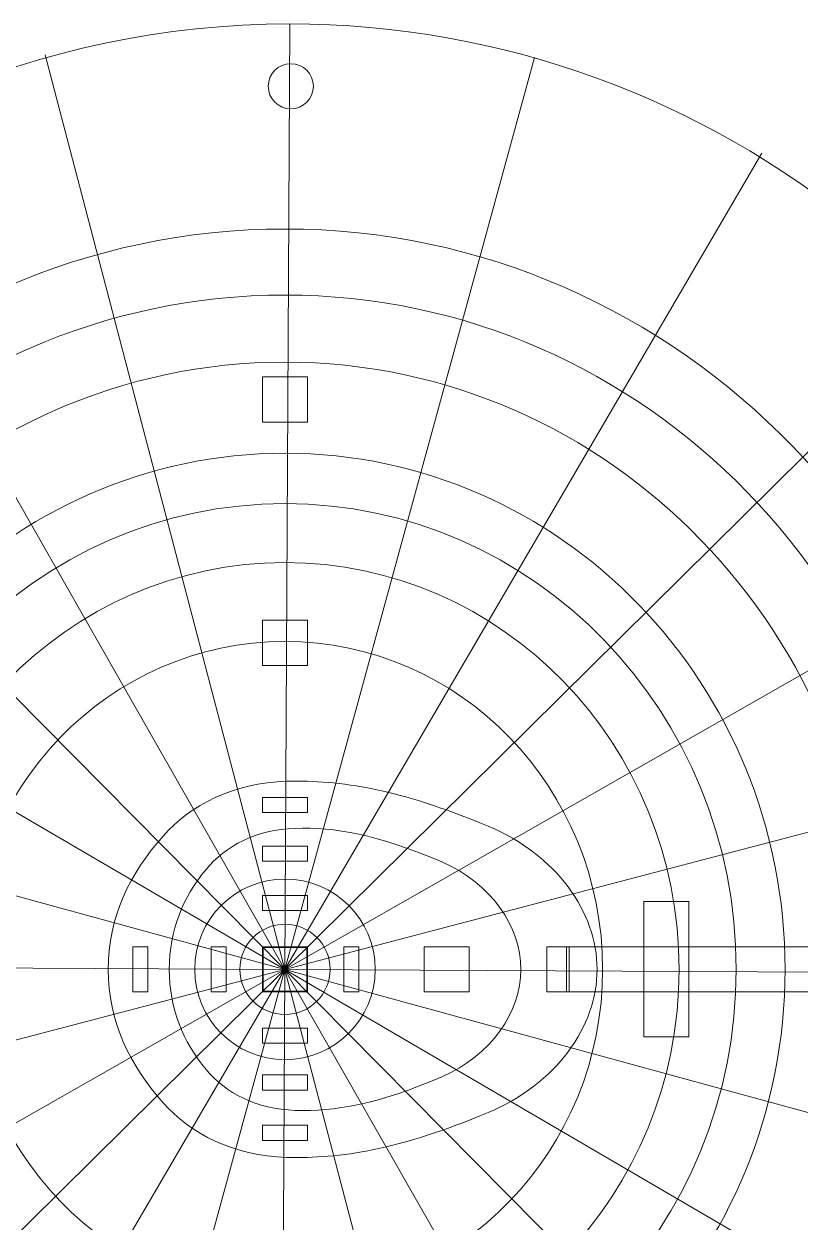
# Model space of a CAD drawing. Header units: millimetres. Extents: x -150 to 147, y -95 to 100.
# Drawn here: x -102.7 to -51.1, y 18.7 to 98.4 of the extents above; entities that cross this region are included whole.
import ezdxf

# ---------------------------------------------------------------- set-up
doc = ezdxf.new("R2010")
doc.units = ezdxf.units.MM
doc.header["$MEASUREMENT"] = 0
doc.layers.add('cut', color=7, linetype='Continuous')
doc.layers.add('cut light', color=7, linetype='Continuous')

msp = doc.modelspace()

# ---------------------------------------------------------------- linework, layer by layer
at = {"layer": 'cut', "lineweight": 0}
for points in [[(-86.7998, 34.072), (-83.8998, 34.072), (-83.8998, 36.972), (-86.7998, 36.972), (-86.7998, 34.072)], [(-66.6421, 34.0216), (-21.6503, 34.0216), (-21.6503, 37.0216), (-66.6421, 37.0216), (-66.6421, 34.0216)]]:
    msp.add_lwpolyline(points, close=True, dxfattribs=at)
for centre, major_axis, ratio in [((-85.3498, 35.5221), (0, 44.8255), 0.9704298), ((-85.3498, 35.5221), (0, 30.9619), 0.9689328), ((-85.3497, 35.5219), (0, 6.0001), 1), ((-85.3497, 35.522), (0, 3), 1)]:
    msp.add_ellipse(centre, major_axis=major_axis, ratio=ratio, dxfattribs=at)
for points, knots in [([(-85.0188, 98.3721), (-56.4983, 98.3721), (-32.5493, 78.2244), (-25.8546, 50.9966), (-25.8546, 50.9966), (-25.8546, 50.9966), (-25.8546, 51.0068), (-25.8546, 51.0068), (-25.8546, 51.0068), (-25.8546, 51.0068), (-21.6503, 48.5068), (-21.6503, 48.5068), (-21.6503, 48.5068), (-21.6503, 48.5068), (-21.6503, 22.4442), (-21.6503, 22.4442), (-21.6503, 22.4442), (-21.6503, 22.4442), (-25.8776, 19.9442), (-25.8776, 19.9442), (-25.8776, 19.9442), (-25.8776, 19.9442), (-25.8776, 19.9502), (-25.8776, 19.9502), (-25.8776, 19.9502), (-32.6051, -7.2285), (-56.532, -27.3281), (-85.0188, -27.3281), (-85.0188, -27.3281), (-118.7251, -27.3281), (-146.0494, 0.8109), (-146.0494, 35.5219), (-146.0494, 35.5219), (-146.0494, 70.2331), (-118.7251, 98.3721), (-85.0188, 98.3721)], [0, 0, 0, 0, 0.1, 0.1, 0.1, 0.1, 0.2, 0.2, 0.2, 0.2, 0.3, 0.3, 0.3, 0.3, 0.4, 0.4, 0.4, 0.4, 0.5, 0.5, 0.5, 0.5, 0.6, 0.6, 0.6, 0.6, 0.7, 0.7, 0.7, 0.7, 0.8, 0.8, 0.8, 0.8, 1, 1, 1, 1]), ([(-86.8497, 74.9035), (-86.8497, 74.9035), (-83.8497, 74.9035), (-83.8497, 74.9035), (-83.8497, 74.9035), (-83.8497, 74.9035), (-83.8497, 71.9035), (-83.8497, 71.9035), (-83.8497, 71.9035), (-83.8497, 71.9035), (-86.8497, 71.9035), (-86.8497, 71.9035), (-86.8497, 71.9035), (-86.8497, 71.9035), (-86.8497, 74.9035), (-86.8497, 74.9035)], [0, 0, 0, 0, 0.2, 0.2, 0.2, 0.2, 0.4, 0.4, 0.4, 0.4, 0.6, 0.6, 0.6, 0.6, 1, 1, 1, 1]), ([(-86.8497, 58.733), (-86.8497, 58.733), (-83.8497, 58.733), (-83.8497, 58.733), (-83.8497, 58.733), (-83.8497, 58.733), (-83.8497, 55.733), (-83.8497, 55.733), (-83.8497, 55.733), (-83.8497, 55.733), (-86.8497, 55.733), (-86.8497, 55.733), (-86.8497, 55.733), (-86.8497, 55.733), (-86.8497, 58.733), (-86.8497, 58.733)], [0, 0, 0, 0, 0.2, 0.2, 0.2, 0.2, 0.4, 0.4, 0.4, 0.4, 0.6, 0.6, 0.6, 0.6, 1, 1, 1, 1]), ([(-85.2325, 48.0217), (-81.6701, 48.1162), (-77.7944, 47.534), (-71.8395, 45.0382), (-71.8395, 45.0382), (-67.3041, 43.1374), (-64.5998, 39.3368), (-64.5998, 35.5234), (-64.5998, 35.5234), (-64.5998, 31.71), (-67.3041, 27.904), (-71.8395, 26.0032), (-71.8395, 26.0032), (-77.7944, 23.5074), (-81.6701, 22.9279), (-85.2325, 23.0224), (-85.2325, 23.0224), (-88.7949, 23.1169), (-91.6089, 24.593), (-93.448, 26.6539), (-93.448, 26.6539), (-95.6523, 29.1239), (-97.0998, 32.0556), (-97.0998, 35.5207), (-97.0998, 35.5207), (-97.0998, 38.9858), (-95.6523, 41.9148), (-93.448, 44.3848), (-93.448, 44.3848), (-91.6089, 46.4457), (-88.7949, 47.9272), (-85.2325, 48.0217)], [0, 0, 0, 0, 0.1111111, 0.1111111, 0.1111111, 0.1111111, 0.2222222, 0.2222222, 0.2222222, 0.2222222, 0.3333333, 0.3333333, 0.3333333, 0.3333333, 0.4444444, 0.4444444, 0.4444444, 0.4444444, 0.5555556, 0.5555556, 0.5555556, 0.5555556, 0.6666667, 0.6666667, 0.6666667, 0.6666667, 0.7777778, 0.7777778, 0.7777778, 0.7777778, 1, 1, 1, 1]), ([(-83.8497, 46.9398), (-83.8497, 46.9398), (-86.8497, 46.9398), (-86.8497, 46.9398), (-86.8497, 46.9398), (-86.8497, 46.9398), (-86.8497, 45.9398), (-86.8497, 45.9398), (-86.8497, 45.9398), (-86.8497, 45.9398), (-83.8497, 45.9398), (-83.8497, 45.9398), (-83.8497, 45.9398), (-83.8497, 45.9398), (-83.8497, 46.9398), (-83.8497, 46.9398)], [0, 0, 0, 0, 0.2, 0.2, 0.2, 0.2, 0.4, 0.4, 0.4, 0.4, 0.6, 0.6, 0.6, 0.6, 1, 1, 1, 1]), ([(-84.6611, 44.8968), (-82.0715, 44.9677), (-79.2518, 44.5319), (-74.9184, 42.6592), (-74.9184, 42.6592), (-71.6214, 41.2343), (-69.6632, 38.3831), (-69.6632, 35.5231), (-69.6632, 35.5231), (-69.6632, 32.663), (-71.6214, 29.8077), (-74.9184, 28.3829), (-74.9184, 28.3829), (-79.2518, 26.5102), (-82.0715, 26.0764), (-84.6611, 26.1473), (-84.6611, 26.1473), (-87.2506, 26.2181), (-89.2916, 27.3187), (-90.5891, 28.8709), (-90.5891, 28.8709), (-92.13, 30.7143), (-93.0363, 32.917), (-93.0363, 35.521), (-93.0363, 35.521), (-93.0363, 38.125), (-92.1268, 40.325), (-90.5867, 42.1691), (-90.5867, 42.1691), (-89.2907, 43.7209), (-87.2506, 44.8259), (-84.6611, 44.8968)], [0, 0, 0, 0, 0.1111111, 0.1111111, 0.1111111, 0.1111111, 0.2222222, 0.2222222, 0.2222222, 0.2222222, 0.3333333, 0.3333333, 0.3333333, 0.3333333, 0.4444444, 0.4444444, 0.4444444, 0.4444444, 0.5555556, 0.5555556, 0.5555556, 0.5555556, 0.6666667, 0.6666667, 0.6666667, 0.6666667, 0.7777778, 0.7777778, 0.7777778, 0.7777778, 1, 1, 1, 1]), ([(-83.8497, 43.7117), (-83.8497, 43.7117), (-86.8497, 43.7117), (-86.8497, 43.7117), (-86.8497, 43.7117), (-86.8497, 43.7117), (-86.8497, 42.7117), (-86.8497, 42.7117), (-86.8497, 42.7117), (-86.8497, 42.7117), (-83.8497, 42.7117), (-83.8497, 42.7117), (-83.8497, 42.7117), (-83.8497, 42.7117), (-83.8497, 43.7117), (-83.8497, 43.7117)], [0, 0, 0, 0, 0.2, 0.2, 0.2, 0.2, 0.4, 0.4, 0.4, 0.4, 0.6, 0.6, 0.6, 0.6, 1, 1, 1, 1]), ([(-83.8497, 40.4274), (-83.8497, 40.4274), (-86.8497, 40.4274), (-86.8497, 40.4274), (-86.8497, 40.4274), (-86.8497, 40.4274), (-86.8497, 39.4274), (-86.8497, 39.4274), (-86.8497, 39.4274), (-86.8497, 39.4274), (-83.8497, 39.4274), (-83.8497, 39.4274), (-83.8497, 39.4274), (-83.8497, 39.4274), (-83.8497, 40.4274), (-83.8497, 40.4274)], [0, 0, 0, 0, 0.2, 0.2, 0.2, 0.2, 0.4, 0.4, 0.4, 0.4, 0.6, 0.6, 0.6, 0.6, 1, 1, 1, 1]), ([(-58.4913, 40.0269), (-58.4913, 40.0269), (-61.4913, 40.0269), (-61.4913, 40.0269), (-61.4913, 40.0269), (-61.4913, 40.0269), (-61.4913, 31.0269), (-61.4913, 31.0269), (-61.4913, 31.0269), (-61.4913, 31.0269), (-58.4913, 31.0269), (-58.4913, 31.0269), (-58.4913, 31.0269), (-58.4913, 31.0269), (-58.4913, 40.0269), (-58.4913, 40.0269)], [0, 0, 0, 0, 0.2, 0.2, 0.2, 0.2, 0.4, 0.4, 0.4, 0.4, 0.6, 0.6, 0.6, 0.6, 1, 1, 1, 1]), ([(-95.4691, 37.0269), (-95.4691, 37.0269), (-94.4691, 37.0269), (-94.4691, 37.0269), (-94.4691, 37.0269), (-94.4691, 37.0269), (-94.4691, 34.0269), (-94.4691, 34.0269), (-94.4691, 34.0269), (-94.4691, 34.0269), (-95.4691, 34.0269), (-95.4691, 34.0269), (-95.4691, 34.0269), (-95.4691, 34.0269), (-95.4691, 37.0269), (-95.4691, 37.0269)], [0, 0, 0, 0, 0.2, 0.2, 0.2, 0.2, 0.4, 0.4, 0.4, 0.4, 0.6, 0.6, 0.6, 0.6, 1, 1, 1, 1]), ([(-90.2581, 37.0269), (-90.2581, 37.0269), (-89.2581, 37.0269), (-89.2581, 37.0269), (-89.2581, 37.0269), (-89.2581, 37.0269), (-89.2581, 34.0269), (-89.2581, 34.0269), (-89.2581, 34.0269), (-89.2581, 34.0269), (-90.2581, 34.0269), (-90.2581, 34.0269), (-90.2581, 34.0269), (-90.2581, 34.0269), (-90.2581, 37.0269), (-90.2581, 37.0269)], [0, 0, 0, 0, 0.2, 0.2, 0.2, 0.2, 0.4, 0.4, 0.4, 0.4, 0.6, 0.6, 0.6, 0.6, 1, 1, 1, 1]), ([(-86.8497, 37.0269), (-86.8497, 37.0269), (-83.8497, 37.0269), (-83.8497, 37.0269), (-83.8497, 37.0269), (-83.8497, 37.0269), (-83.8497, 34.0268), (-83.8497, 34.0268), (-83.8497, 34.0268), (-83.8497, 34.0268), (-86.8497, 34.0268), (-86.8497, 34.0268), (-86.8497, 34.0268), (-86.8497, 34.0268), (-86.8497, 37.0269), (-86.8497, 37.0269)], [0, 0, 0, 0, 0.2, 0.2, 0.2, 0.2, 0.4, 0.4, 0.4, 0.4, 0.6, 0.6, 0.6, 0.6, 1, 1, 1, 1]), ([(-80.4408, 37.0269), (-80.4408, 37.0269), (-81.4408, 37.0269), (-81.4408, 37.0269), (-81.4408, 37.0269), (-81.4408, 37.0269), (-81.4408, 34.0269), (-81.4408, 34.0269), (-81.4408, 34.0269), (-81.4408, 34.0269), (-80.4408, 34.0269), (-80.4408, 34.0269), (-80.4408, 34.0269), (-80.4408, 34.0269), (-80.4408, 37.0269), (-80.4408, 37.0269)], [0, 0, 0, 0, 0.2, 0.2, 0.2, 0.2, 0.4, 0.4, 0.4, 0.4, 0.6, 0.6, 0.6, 0.6, 1, 1, 1, 1]), ([(-73.0923, 37.0269), (-73.0923, 37.0269), (-76.0923, 37.0269), (-76.0923, 37.0269), (-76.0923, 37.0269), (-76.0923, 37.0269), (-76.0923, 34.0269), (-76.0923, 34.0269), (-76.0923, 34.0269), (-76.0923, 34.0269), (-73.0923, 34.0269), (-73.0923, 34.0269), (-73.0923, 34.0269), (-73.0923, 34.0269), (-73.0923, 37.0269), (-73.0923, 37.0269)], [0, 0, 0, 0, 0.2, 0.2, 0.2, 0.2, 0.4, 0.4, 0.4, 0.4, 0.6, 0.6, 0.6, 0.6, 1, 1, 1, 1]), ([(-66.448, 37.0269), (-66.448, 37.0269), (-67.948, 37.0269), (-67.948, 37.0269), (-67.948, 37.0269), (-67.948, 37.0269), (-67.948, 34.0269), (-67.948, 34.0269), (-67.948, 34.0269), (-67.948, 34.0269), (-66.448, 34.0269), (-66.448, 34.0269), (-66.448, 34.0269), (-66.448, 34.0269), (-66.448, 37.0269), (-66.448, 37.0269)], [0, 0, 0, 0, 0.2, 0.2, 0.2, 0.2, 0.4, 0.4, 0.4, 0.4, 0.6, 0.6, 0.6, 0.6, 1, 1, 1, 1]), ([(-86.8497, 30.6165), (-86.8497, 30.6165), (-83.8497, 30.6165), (-83.8497, 30.6165), (-83.8497, 30.6165), (-83.8497, 30.6165), (-83.8497, 31.6165), (-83.8497, 31.6165), (-83.8497, 31.6165), (-83.8497, 31.6165), (-86.8497, 31.6165), (-86.8497, 31.6165), (-86.8497, 31.6165), (-86.8497, 31.6165), (-86.8497, 30.6165), (-86.8497, 30.6165)], [0, 0, 0, 0, 0.2, 0.2, 0.2, 0.2, 0.4, 0.4, 0.4, 0.4, 0.6, 0.6, 0.6, 0.6, 1, 1, 1, 1]), ([(-86.8497, 27.4993), (-86.8497, 27.4993), (-83.8497, 27.4993), (-83.8497, 27.4993), (-83.8497, 27.4993), (-83.8497, 27.4993), (-83.8497, 28.4993), (-83.8497, 28.4993), (-83.8497, 28.4993), (-83.8497, 28.4993), (-86.8497, 28.4993), (-86.8497, 28.4993), (-86.8497, 28.4993), (-86.8497, 28.4993), (-86.8497, 27.4993), (-86.8497, 27.4993)], [0, 0, 0, 0, 0.2, 0.2, 0.2, 0.2, 0.4, 0.4, 0.4, 0.4, 0.6, 0.6, 0.6, 0.6, 1, 1, 1, 1]), ([(-86.8497, 24.1539), (-86.8497, 24.1539), (-83.8497, 24.1539), (-83.8497, 24.1539), (-83.8497, 24.1539), (-83.8497, 24.1539), (-83.8497, 25.1539), (-83.8497, 25.1539), (-83.8497, 25.1539), (-83.8497, 25.1539), (-86.8497, 25.1539), (-86.8497, 25.1539), (-86.8497, 25.1539), (-86.8497, 25.1539), (-86.8497, 24.1539), (-86.8497, 24.1539)], [0, 0, 0, 0, 0.2, 0.2, 0.2, 0.2, 0.4, 0.4, 0.4, 0.4, 0.6, 0.6, 0.6, 0.6, 1, 1, 1, 1])]:
    msp.add_open_spline(points, degree=3, knots=knots, dxfattribs=at)
at = {"layer": 'cut light', "color": 5, "lineweight": 0}
for points in [[(-85.3497, 35.522), (-85.3497, 35.522), (-85.0188, 98.3721), (-85.0188, 98.3721)], [(-85.3497, 35.522), (-85.3497, 35.522), (-101.2969, 96.3162), (-101.2969, 96.3162)], [(-85.3497, 35.522), (-85.3497, 35.522), (-68.7633, 96.145), (-68.7633, 96.145)], [(-85.3497, 35.522), (-85.3497, 35.522), (-116.4882, 90.1172), (-116.4882, 90.1172)], [(-85.3497, 35.522), (-85.3497, 35.522), (-53.6381, 89.7865), (-53.6381, 89.7865)], [(-85.3497, 35.522), (-85.3497, 35.522), (-129.5575, 80.1977), (-129.5575, 80.1977)], [(-85.3497, 35.522), (-85.3497, 35.522), (-40.674, 79.7299), (-40.674, 79.7299)], [(-85.3497, 35.522), (-85.3497, 35.522), (-139.6141, 67.2336), (-139.6141, 67.2336)], [(-85.3497, 35.522), (-85.3497, 35.522), (-30.7545, 66.6606), (-30.7545, 66.6606)], [(-85.3497, 35.522), (-85.3497, 35.522), (-145.9727, 52.1084), (-145.9727, 52.1084)], [(-85.3497, 35.522), (-85.3497, 35.522), (-24.5555, 51.4693), (-24.5555, 51.4693)], [(-85.3497, 35.522), (-85.3497, 35.522), (-148.1999, 35.8528), (-148.1999, 35.8528)], [(-85.3497, 35.522), (-85.3497, 35.522), (-146.1439, 19.5747), (-146.1439, 19.5747)], [(-85.3497, 35.522), (-85.3497, 35.522), (-139.9449, 4.3834), (-139.9449, 4.3834)], [(-85.3497, 35.522), (-85.3497, 35.522), (-130.0254, -8.6859), (-130.0254, -8.6859)], [(-85.3497, 35.522), (-85.3497, 35.522), (-117.0613, -18.7425), (-117.0613, -18.7425)], [(-85.3497, 35.522), (-85.3497, 35.522), (-101.9361, -25.101), (-101.9361, -25.101)], [(-85.3497, 35.522), (-85.3497, 35.522), (-85.6805, -27.3282), (-85.6805, -27.3282)], [(-85.3497, 35.522), (-85.3497, 35.522), (-69.4024, -25.2722), (-69.4024, -25.2722)], [(-85.3497, 35.522), (-85.3497, 35.522), (-54.2111, -19.0732), (-54.2111, -19.0732)], [(-85.3497, 35.522), (-85.3497, 35.522), (-41.1418, -9.1537), (-41.1418, -9.1537)], [(-85.3497, 35.522), (-85.3497, 35.522), (-31.0852, 3.8104), (-31.0852, 3.8104)], [(-85.3497, 35.522), (-85.3497, 35.522), (-24.7267, 18.9356), (-24.7267, 18.9356)], [(-85.3497, 35.522), (-85.3497, 35.522), (-22.4995, 35.1912), (-22.4995, 35.1912)]]:
    msp.add_open_spline(points, degree=3, dxfattribs=at)
for points in [[(-84.9603, 95.7294), (-84.1318, 95.7294), (-83.4602, 95.0579), (-83.4602, 94.2294), (-83.4602, 94.2294), (-83.4602, 93.4009), (-84.1318, 92.7294), (-84.9603, 92.7294), (-84.9603, 92.7294), (-85.7888, 92.7294), (-86.4604, 93.4009), (-86.4604, 94.2294), (-86.4604, 94.2294), (-86.4604, 95.0579), (-85.7888, 95.7294), (-84.9603, 95.7294)], [(-85.3498, -13.6948), (-59.0127, -13.6948), (-37.6621, 8.3403), (-37.6621, 35.522), (-37.6621, 35.522), (-37.6621, 62.7038), (-59.0127, 84.7388), (-85.3498, 84.7388), (-85.3498, 84.7388), (-111.687, 84.7388), (-133.0375, 62.7038), (-133.0375, 35.522), (-133.0375, 35.522), (-133.0375, 8.3403), (-111.687, -13.6948), (-85.3498, -13.6948)], [(-85.3498, -4.8429), (-63.7495, -4.8429), (-46.239, 13.2291), (-46.239, 35.522), (-46.239, 35.522), (-46.239, 57.815), (-63.7495, 75.8869), (-85.3498, 75.8869), (-85.3498, 75.8869), (-106.9501, 75.8869), (-124.4606, 57.815), (-124.4606, 35.522), (-124.4606, 35.522), (-124.4606, 13.2291), (-106.9501, -4.8429), (-85.3498, -4.8429)], [(-85.3498, 1.2118), (-66.9895, 1.2118), (-52.1056, 16.573), (-52.1056, 35.522), (-52.1056, 35.522), (-52.1056, 54.471), (-66.9895, 69.8322), (-85.3498, 69.8322), (-85.3498, 69.8322), (-103.7101, 69.8322), (-118.594, 54.471), (-118.594, 35.522), (-118.594, 35.522), (-118.594, 16.573), (-103.7101, 1.2118), (-85.3498, 1.2118)], [(-85.3498, 8.4776), (-70.8776, 8.4776), (-59.1456, 20.5857), (-59.1456, 35.522), (-59.1456, 35.522), (-59.1456, 50.4583), (-70.8776, 62.5664), (-85.3498, 62.5664), (-85.3498, 62.5664), (-99.822, 62.5664), (-111.554, 50.4583), (-111.554, 35.522), (-111.554, 35.522), (-111.554, 20.5857), (-99.822, 8.4776), (-85.3498, 8.4776)], [(-85.3498, 13.725), (-73.6856, 13.725), (-64.2299, 23.4839), (-64.2299, 35.522), (-64.2299, 35.522), (-64.2299, 47.5602), (-73.6856, 57.319), (-85.3498, 57.319), (-85.3498, 57.319), (-97.0139, 57.319), (-106.4696, 47.5602), (-106.4696, 35.522), (-106.4696, 35.522), (-106.4696, 23.4839), (-97.0139, 13.725), (-85.3498, 13.725)]]:
    msp.add_open_spline(points, degree=3, knots=[0, 0, 0, 0, 0.2, 0.2, 0.2, 0.2, 0.4, 0.4, 0.4, 0.4, 0.6, 0.6, 0.6, 0.6, 1, 1, 1, 1], dxfattribs=at)

doc.saveas('drawing.dxf')
